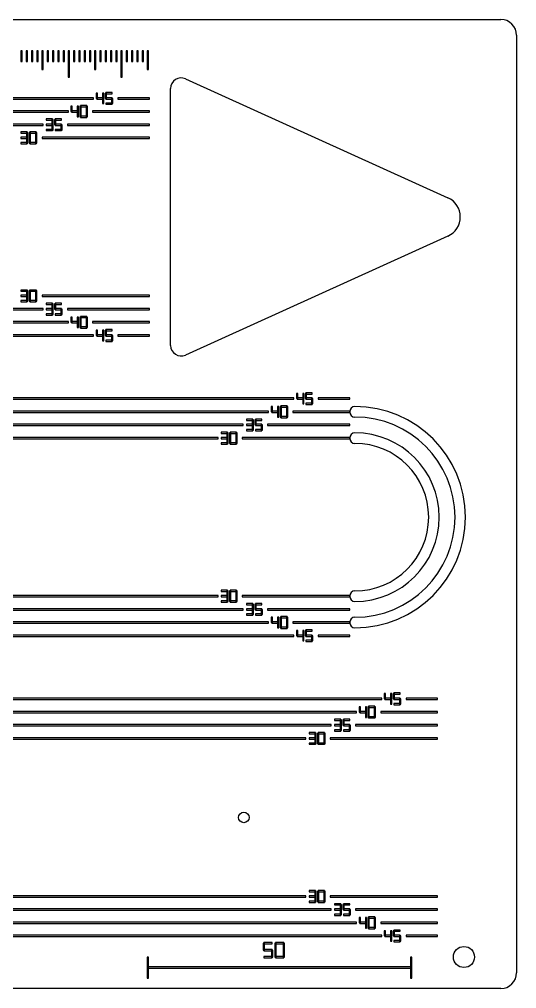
# Model space of a CAD drawing. Header units: millimetres. Extents: x 0 to 215, y 0 to 184.
# Drawn here: x 120.6 to 215, y 0 to 184 of the extents above; entities that cross this region are included whole.
import ezdxf

# ---------------------------------------------------------------- set-up
doc = ezdxf.new("R2010")
doc.units = ezdxf.units.MM
doc.layers.add('GRAVIROVANI', color=5, linetype='CONTINUOUS')
doc.layers.add('REZ', color=1, linetype='CONTINUOUS')

msp = doc.modelspace()

# ---------------------------------------------------------------- linework, layer by layer
at = {"layer": 'GRAVIROVANI'}
for points in [[(120.875, 178), (120.875, 176), (121.125, 176), (121.125, 178)], [(121.875, 178), (121.875, 176), (122.125, 176), (122.125, 178)], [(122.875, 178), (122.875, 176), (123.125, 176), (123.125, 178)], [(123.875, 178), (123.875, 176), (124.125, 176), (124.125, 178)], [(124.875, 178), (124.875, 174.5), (125.125, 174.5), (125.125, 178)], [(125.875, 178), (125.875, 176), (126.125, 176), (126.125, 178)], [(126.875, 178), (126.875, 176), (127.125, 176), (127.125, 178)], [(127.875, 178), (127.875, 176), (128.125, 176), (128.125, 178)], [(128.875, 178), (128.875, 176), (129.125, 176), (129.125, 178)], [(129.875, 178), (129.875, 173), (130.125, 173), (130.125, 178)], [(130.875, 178), (130.875, 176), (131.125, 176), (131.125, 178)], [(131.875, 178), (131.875, 176), (132.125, 176), (132.125, 178)], [(132.875, 178), (132.875, 176), (133.125, 176), (133.125, 178)], [(133.875, 178), (133.875, 176), (134.125, 176), (134.125, 178)], [(134.875, 178), (134.875, 174.5), (135.125, 174.5), (135.125, 178)], [(135.875, 178), (135.875, 176), (136.125, 176), (136.125, 178)], [(136.875, 178), (136.875, 176), (137.125, 176), (137.125, 178)], [(137.875, 178), (137.875, 176), (138.125, 176), (138.125, 178)], [(138.875, 178), (138.875, 176), (139.125, 176), (139.125, 178)], [(139.875, 178), (139.875, 173), (140.125, 173), (140.125, 178)], [(140.875, 178), (140.875, 176), (141.125, 176), (141.125, 178)], [(141.875, 178), (141.875, 176), (142.125, 176), (142.125, 178)], [(142.875, 178), (142.875, 176), (143.125, 176), (143.125, 178)], [(143.875, 178), (143.875, 176), (144.125, 176), (144.125, 178)], [(144.875, 178), (144.875, 174.5), (145.125, 174.5), (145.125, 178)], [(135.162, 170), (135.162, 169), (135.412, 169), (135.412, 170)], [(136.362, 170), (136.362, 169), (136.612, 169), (136.612, 170)], [(136.862, 170), (136.862, 169), (137.112, 169), (137.112, 170)], [(136.987, 169.875), (138.187, 169.875), (138.187, 170.125), (136.987, 170.125)], [(39, 168.875), (134.687, 168.875), (134.687, 169.125), (39, 169.125)], [(130.362, 167.5), (130.362, 166.5), (130.612, 166.5), (130.612, 167.5)], [(131.562, 167.5), (131.562, 166.5), (131.812, 166.5), (131.812, 167.5)], [(132.062, 167.5), (132.062, 166.5), (132.312, 166.5), (132.312, 167.5)], [(132.187, 167.375), (133.387, 167.375), (133.387, 167.625), (132.187, 167.625)], [(133.262, 167.5), (133.262, 166.5), (133.512, 166.5), (133.512, 167.5)], [(135.287, 168.875), (136.487, 168.875), (136.487, 169.125), (135.287, 169.125)], [(136.362, 169), (136.362, 168), (136.612, 168), (136.612, 169)], [(136.987, 168.875), (138.187, 168.875), (138.187, 169.125), (136.987, 169.125)], [(136.987, 167.875), (138.187, 167.875), (138.187, 168.125), (136.987, 168.125)], [(138.062, 169), (138.062, 168), (138.312, 168), (138.312, 169)], [(139.287, 168.875), (145.287, 168.875), (145.287, 169.125), (139.287, 169.125)], [(39, 166.375), (129.887, 166.375), (129.887, 166.625), (39, 166.625)], [(130.487, 166.375), (131.687, 166.375), (131.687, 166.625), (130.487, 166.625)], [(131.562, 166.5), (131.562, 165.5), (131.812, 165.5), (131.812, 166.5)], [(132.062, 166.5), (132.062, 165.5), (132.312, 165.5), (132.312, 166.5)], [(132.187, 165.375), (133.387, 165.375), (133.387, 165.625), (132.187, 165.625)], [(133.262, 166.5), (133.262, 165.5), (133.512, 165.5), (133.512, 166.5)], [(134.487, 166.375), (145.287, 166.375), (145.287, 166.625), (134.487, 166.625)], [(39, 163.875), (125.087, 163.875), (125.087, 164.125), (39, 164.125)], [(125.687, 164.875), (126.887, 164.875), (126.887, 165.125), (125.687, 165.125)], [(125.687, 163.875), (126.887, 163.875), (126.887, 164.125), (125.687, 164.125)], [(126.762, 165), (126.762, 164), (127.012, 164), (127.012, 165)], [(126.762, 164), (126.762, 163), (127.012, 163), (127.012, 164)], [(127.262, 165), (127.262, 164), (127.512, 164), (127.512, 165)], [(127.387, 164.875), (128.587, 164.875), (128.587, 165.125), (127.387, 165.125)], [(127.387, 163.875), (128.587, 163.875), (128.587, 164.125), (127.387, 164.125)], [(128.462, 164), (128.462, 163), (128.712, 163), (128.712, 164)], [(129.687, 163.875), (145.287, 163.875), (145.287, 164.125), (129.687, 164.125)], [(120.887, 162.375), (122.087, 162.375), (122.087, 162.625), (120.887, 162.625)], [(121.962, 162.5), (121.962, 161.5), (122.212, 161.5), (122.212, 162.5)], [(122.462, 162.5), (122.462, 161.5), (122.712, 161.5), (122.712, 162.5)], [(122.587, 162.375), (123.787, 162.375), (123.787, 162.625), (122.587, 162.625)], [(123.662, 162.5), (123.662, 161.5), (123.912, 161.5), (123.912, 162.5)], [(125.687, 162.875), (126.887, 162.875), (126.887, 163.125), (125.687, 163.125)], [(127.387, 162.875), (128.587, 162.875), (128.587, 163.125), (127.387, 163.125)], [(120.887, 161.375), (122.087, 161.375), (122.087, 161.625), (120.887, 161.625)], [(120.887, 160.375), (122.087, 160.375), (122.087, 160.625), (120.887, 160.625)], [(121.962, 161.5), (121.962, 160.5), (122.212, 160.5), (122.212, 161.5)], [(122.462, 161.5), (122.462, 160.5), (122.712, 160.5), (122.712, 161.5)], [(122.587, 160.375), (123.787, 160.375), (123.787, 160.625), (122.587, 160.625)], [(123.662, 161.5), (123.662, 160.5), (123.912, 160.5), (123.912, 161.5)], [(124.887, 161.375), (145.287, 161.375), (145.287, 161.625), (124.887, 161.625)], [(120.887, 132.375), (122.087, 132.375), (122.087, 132.625), (120.887, 132.625)], [(121.962, 132.5), (121.962, 131.5), (122.212, 131.5), (122.212, 132.5)], [(122.462, 132.5), (122.462, 131.5), (122.712, 131.5), (122.712, 132.5)], [(122.587, 132.375), (123.787, 132.375), (123.787, 132.625), (122.587, 132.625)], [(123.662, 132.5), (123.662, 131.5), (123.912, 131.5), (123.912, 132.5)], [(120.887, 131.375), (122.087, 131.375), (122.087, 131.625), (120.887, 131.625)], [(121.962, 131.5), (121.962, 130.5), (122.212, 130.5), (122.212, 131.5)], [(122.462, 131.5), (122.462, 130.5), (122.712, 130.5), (122.712, 131.5)], [(123.662, 131.5), (123.662, 130.5), (123.912, 130.5), (123.912, 131.5)], [(124.887, 131.375), (145.287, 131.375), (145.287, 131.625), (124.887, 131.625)], [(39, 128.875), (125.087, 128.875), (125.087, 129.125), (39, 129.125)], [(120.887, 130.375), (122.087, 130.375), (122.087, 130.625), (120.887, 130.625)], [(122.587, 130.375), (123.787, 130.375), (123.787, 130.625), (122.587, 130.625)], [(125.687, 129.875), (126.887, 129.875), (126.887, 130.125), (125.687, 130.125)], [(125.687, 128.875), (126.887, 128.875), (126.887, 129.125), (125.687, 129.125)], [(126.762, 130), (126.762, 129), (127.012, 129), (127.012, 130)], [(126.762, 129), (126.762, 128), (127.012, 128), (127.012, 129)], [(127.262, 130), (127.262, 129), (127.512, 129), (127.512, 130)], [(127.387, 129.875), (128.587, 129.875), (128.587, 130.125), (127.387, 130.125)], [(127.387, 128.875), (128.587, 128.875), (128.587, 129.125), (127.387, 129.125)], [(128.462, 129), (128.462, 128), (128.712, 128), (128.712, 129)], [(129.687, 128.875), (145.287, 128.875), (145.287, 129.125), (129.687, 129.125)], [(125.687, 127.875), (126.887, 127.875), (126.887, 128.125), (125.687, 128.125)], [(127.387, 127.875), (128.587, 127.875), (128.587, 128.125), (127.387, 128.125)], [(130.362, 127.5), (130.362, 126.5), (130.612, 126.5), (130.612, 127.5)], [(131.562, 127.5), (131.562, 126.5), (131.812, 126.5), (131.812, 127.5)], [(132.062, 127.5), (132.062, 126.5), (132.312, 126.5), (132.312, 127.5)], [(132.187, 127.375), (133.387, 127.375), (133.387, 127.625), (132.187, 127.625)], [(133.262, 127.5), (133.262, 126.5), (133.512, 126.5), (133.512, 127.5)], [(39, 126.375), (129.887, 126.375), (129.887, 126.625), (39, 126.625)], [(130.487, 126.375), (131.687, 126.375), (131.687, 126.625), (130.487, 126.625)], [(131.562, 126.5), (131.562, 125.5), (131.812, 125.5), (131.812, 126.5)], [(132.062, 126.5), (132.062, 125.5), (132.312, 125.5), (132.312, 126.5)], [(132.187, 125.375), (133.387, 125.375), (133.387, 125.625), (132.187, 125.625)], [(133.262, 126.5), (133.262, 125.5), (133.512, 125.5), (133.512, 126.5)], [(134.487, 126.375), (145.287, 126.375), (145.287, 126.625), (134.487, 126.625)], [(136.987, 124.875), (138.187, 124.875), (138.187, 125.125), (136.987, 125.125)], [(39, 123.875), (134.687, 123.875), (134.687, 124.125), (39, 124.125)], [(135.162, 125), (135.162, 124), (135.412, 124), (135.412, 125)], [(135.287, 123.875), (136.487, 123.875), (136.487, 124.125), (135.287, 124.125)], [(136.362, 125), (136.362, 124), (136.612, 124), (136.612, 125)], [(136.362, 124), (136.362, 123), (136.612, 123), (136.612, 124)], [(136.862, 125), (136.862, 124), (137.112, 124), (137.112, 125)], [(136.987, 123.875), (138.187, 123.875), (138.187, 124.125), (136.987, 124.125)], [(138.062, 124), (138.062, 123), (138.312, 123), (138.312, 124)], [(139.287, 123.875), (145.287, 123.875), (145.287, 124.125), (139.287, 124.125)], [(136.987, 122.875), (138.187, 122.875), (138.187, 123.125), (136.987, 123.125)], [(173.175, 113), (173.175, 112), (173.425, 112), (173.425, 113)], [(174.375, 113), (174.375, 112), (174.625, 112), (174.625, 113)], [(174.875, 113), (174.875, 112), (175.125, 112), (175.125, 113)], [(175, 112.875), (176.2, 112.875), (176.2, 113.125), (175, 113.125)], [(39, 111.875), (172.7, 111.875), (172.7, 112.125), (39, 112.125)], [(168.375, 110.5), (168.375, 109.5), (168.625, 109.5), (168.625, 110.5)], [(169.575, 110.5), (169.575, 109.5), (169.825, 109.5), (169.825, 110.5)], [(170.075, 110.5), (170.075, 109.5), (170.325, 109.5), (170.325, 110.5)], [(170.2, 110.375), (171.4, 110.375), (171.4, 110.625), (170.2, 110.625)], [(171.275, 110.5), (171.275, 109.5), (171.525, 109.5), (171.525, 110.5)], [(173.3, 111.875), (174.5, 111.875), (174.5, 112.125), (173.3, 112.125)], [(174.375, 112), (174.375, 111), (174.625, 111), (174.625, 112)], [(175, 111.875), (176.2, 111.875), (176.2, 112.125), (175, 112.125)], [(175, 110.875), (176.2, 110.875), (176.2, 111.125), (175, 111.125)], [(176.075, 112), (176.075, 111), (176.325, 111), (176.325, 112)], [(177.3, 111.875), (183.3, 111.875), (183.3, 112.125), (177.3, 112.125)], [(39, 109.375), (167.9, 109.375), (167.9, 109.625), (39, 109.625)], [(168.5, 109.375), (169.7, 109.375), (169.7, 109.625), (168.5, 109.625)], [(169.575, 109.5), (169.575, 108.5), (169.825, 108.5), (169.825, 109.5)], [(170.075, 109.5), (170.075, 108.5), (170.325, 108.5), (170.325, 109.5)], [(170.2, 108.375), (171.4, 108.375), (171.4, 108.625), (170.2, 108.625)], [(171.275, 109.5), (171.275, 108.5), (171.525, 108.5), (171.525, 109.5)], [(172.5, 109.375), (183.3, 109.375), (183.3, 109.625), (172.5, 109.625)], [(39, 106.875), (163.1, 106.875), (163.1, 107.125), (39, 107.125)], [(163.7, 107.875), (164.9, 107.875), (164.9, 108.125), (163.7, 108.125)], [(163.7, 106.875), (164.9, 106.875), (164.9, 107.125), (163.7, 107.125)], [(164.775, 108), (164.775, 107), (165.025, 107), (165.025, 108)], [(164.775, 107), (164.775, 106), (165.025, 106), (165.025, 107)], [(165.275, 108), (165.275, 107), (165.525, 107), (165.525, 108)], [(165.4, 107.875), (166.6, 107.875), (166.6, 108.125), (165.4, 108.125)], [(165.4, 106.875), (166.6, 106.875), (166.6, 107.125), (165.4, 107.125)], [(166.475, 107), (166.475, 106), (166.725, 106), (166.725, 107)], [(167.7, 106.875), (183.3, 106.875), (183.3, 107.125), (167.7, 107.125)], [(158.9, 105.375), (160.1, 105.375), (160.1, 105.625), (158.9, 105.625)], [(159.975, 105.5), (159.975, 104.5), (160.225, 104.5), (160.225, 105.5)], [(160.475, 105.5), (160.475, 104.5), (160.725, 104.5), (160.725, 105.5)], [(160.6, 105.375), (161.8, 105.375), (161.8, 105.625), (160.6, 105.625)], [(161.675, 105.5), (161.675, 104.5), (161.925, 104.5), (161.925, 105.5)], [(163.7, 105.875), (164.9, 105.875), (164.9, 106.125), (163.7, 106.125)], [(165.4, 105.875), (166.6, 105.875), (166.6, 106.125), (165.4, 106.125)], [(39, 104.375), (158.3, 104.375), (158.3, 104.625), (39, 104.625)], [(158.9, 104.375), (160.1, 104.375), (160.1, 104.625), (158.9, 104.625)], [(158.9, 103.375), (160.1, 103.375), (160.1, 103.625), (158.9, 103.625)], [(159.975, 104.5), (159.975, 103.5), (160.225, 103.5), (160.225, 104.5)], [(160.475, 104.5), (160.475, 103.5), (160.725, 103.5), (160.725, 104.5)], [(160.6, 103.375), (161.8, 103.375), (161.8, 103.625), (160.6, 103.625)], [(161.675, 104.5), (161.675, 103.5), (161.925, 103.5), (161.925, 104.5)], [(162.9, 104.375), (183.3, 104.375), (183.3, 104.625), (162.9, 104.625)], [(158.9, 75.375), (160.1, 75.375), (160.1, 75.625), (158.9, 75.625)], [(159.975, 75.5), (159.975, 74.5), (160.225, 74.5), (160.225, 75.5)], [(160.475, 75.5), (160.475, 74.5), (160.725, 74.5), (160.725, 75.5)], [(160.6, 75.375), (161.8, 75.375), (161.8, 75.625), (160.6, 75.625)], [(161.675, 75.5), (161.675, 74.5), (161.925, 74.5), (161.925, 75.5)], [(39, 74.375), (158.3, 74.375), (158.3, 74.625), (39, 74.625)], [(158.9, 74.375), (160.1, 74.375), (160.1, 74.625), (158.9, 74.625)], [(158.9, 73.375), (160.1, 73.375), (160.1, 73.625), (158.9, 73.625)], [(159.975, 74.5), (159.975, 73.5), (160.225, 73.5), (160.225, 74.5)], [(160.475, 74.5), (160.475, 73.5), (160.725, 73.5), (160.725, 74.5)], [(160.6, 73.375), (161.8, 73.375), (161.8, 73.625), (160.6, 73.625)], [(161.675, 74.5), (161.675, 73.5), (161.925, 73.5), (161.925, 74.5)], [(162.9, 74.375), (183.3, 74.375), (183.3, 74.625), (162.9, 74.625)], [(39, 71.875), (163.1, 71.875), (163.1, 72.125), (39, 72.125)], [(163.7, 72.875), (164.9, 72.875), (164.9, 73.125), (163.7, 73.125)], [(163.7, 71.875), (164.9, 71.875), (164.9, 72.125), (163.7, 72.125)], [(164.775, 73), (164.775, 72), (165.025, 72), (165.025, 73)], [(164.775, 72), (164.775, 71), (165.025, 71), (165.025, 72)], [(165.275, 73), (165.275, 72), (165.525, 72), (165.525, 73)], [(165.4, 72.875), (166.6, 72.875), (166.6, 73.125), (165.4, 73.125)], [(165.4, 71.875), (166.6, 71.875), (166.6, 72.125), (165.4, 72.125)], [(166.475, 72), (166.475, 71), (166.725, 71), (166.725, 72)], [(167.7, 71.875), (183.3, 71.875), (183.3, 72.125), (167.7, 72.125)], [(163.7, 70.875), (164.9, 70.875), (164.9, 71.125), (163.7, 71.125)], [(165.4, 70.875), (166.6, 70.875), (166.6, 71.125), (165.4, 71.125)], [(168.375, 70.5), (168.375, 69.5), (168.625, 69.5), (168.625, 70.5)], [(169.575, 70.5), (169.575, 69.5), (169.825, 69.5), (169.825, 70.5)], [(170.075, 70.5), (170.075, 69.5), (170.325, 69.5), (170.325, 70.5)], [(170.2, 70.375), (171.4, 70.375), (171.4, 70.625), (170.2, 70.625)], [(171.275, 70.5), (171.275, 69.5), (171.525, 69.5), (171.525, 70.5)], [(39, 69.375), (167.9, 69.375), (167.9, 69.625), (39, 69.625)], [(168.5, 69.375), (169.7, 69.375), (169.7, 69.625), (168.5, 69.625)], [(169.575, 69.5), (169.575, 68.5), (169.825, 68.5), (169.825, 69.5)], [(170.075, 69.5), (170.075, 68.5), (170.325, 68.5), (170.325, 69.5)], [(170.2, 68.375), (171.4, 68.375), (171.4, 68.625), (170.2, 68.625)], [(171.275, 69.5), (171.275, 68.5), (171.525, 68.5), (171.525, 69.5)], [(172.5, 69.375), (183.3, 69.375), (183.3, 69.625), (172.5, 69.625)], [(175, 67.875), (176.2, 67.875), (176.2, 68.125), (175, 68.125)], [(39, 66.875), (172.7, 66.875), (172.7, 67.125), (39, 67.125)], [(173.175, 68), (173.175, 67), (173.425, 67), (173.425, 68)], [(173.3, 66.875), (174.5, 66.875), (174.5, 67.125), (173.3, 67.125)], [(174.375, 68), (174.375, 67), (174.625, 67), (174.625, 68)], [(174.375, 67), (174.375, 66), (174.625, 66), (174.625, 67)], [(174.875, 68), (174.875, 67), (175.125, 67), (175.125, 68)], [(175, 66.875), (176.2, 66.875), (176.2, 67.125), (175, 67.125)], [(176.075, 67), (176.075, 66), (176.325, 66), (176.325, 67)], [(177.3, 66.875), (183.3, 66.875), (183.3, 67.125), (177.3, 67.125)], [(175, 65.875), (176.2, 65.875), (176.2, 66.125), (175, 66.125)], [(189.875, 56), (189.875, 55), (190.125, 55), (190.125, 56)], [(191.075, 56), (191.075, 55), (191.325, 55), (191.325, 56)], [(191.575, 56), (191.575, 55), (191.825, 55), (191.825, 56)], [(191.7, 55.875), (192.9, 55.875), (192.9, 56.125), (191.7, 56.125)], [(39, 54.875), (189.4, 54.875), (189.4, 55.125), (39, 55.125)], [(185.075, 53.5), (185.075, 52.5), (185.325, 52.5), (185.325, 53.5)], [(186.275, 53.5), (186.275, 52.5), (186.525, 52.5), (186.525, 53.5)], [(186.775, 53.5), (186.775, 52.5), (187.025, 52.5), (187.025, 53.5)], [(186.9, 53.375), (188.1, 53.375), (188.1, 53.625), (186.9, 53.625)], [(187.975, 53.5), (187.975, 52.5), (188.225, 52.5), (188.225, 53.5)], [(190, 54.875), (191.2, 54.875), (191.2, 55.125), (190, 55.125)], [(191.075, 55), (191.075, 54), (191.325, 54), (191.325, 55)], [(191.7, 54.875), (192.9, 54.875), (192.9, 55.125), (191.7, 55.125)], [(191.7, 53.875), (192.9, 53.875), (192.9, 54.125), (191.7, 54.125)], [(192.775, 55), (192.775, 54), (193.025, 54), (193.025, 55)], [(194, 54.875), (200, 54.875), (200, 55.125), (194, 55.125)], [(39, 52.375), (184.6, 52.375), (184.6, 52.625), (39, 52.625)], [(185.2, 52.375), (186.4, 52.375), (186.4, 52.625), (185.2, 52.625)], [(186.275, 52.5), (186.275, 51.5), (186.525, 51.5), (186.525, 52.5)], [(186.775, 52.5), (186.775, 51.5), (187.025, 51.5), (187.025, 52.5)], [(186.9, 51.375), (188.1, 51.375), (188.1, 51.625), (186.9, 51.625)], [(187.975, 52.5), (187.975, 51.5), (188.225, 51.5), (188.225, 52.5)], [(189.2, 52.375), (200, 52.375), (200, 52.625), (189.2, 52.625)], [(39, 49.875), (179.8, 49.875), (179.8, 50.125), (39, 50.125)], [(180.4, 50.875), (181.6, 50.875), (181.6, 51.125), (180.4, 51.125)], [(180.4, 49.875), (181.6, 49.875), (181.6, 50.125), (180.4, 50.125)], [(181.475, 51), (181.475, 50), (181.725, 50), (181.725, 51)], [(181.475, 50), (181.475, 49), (181.725, 49), (181.725, 50)], [(181.975, 51), (181.975, 50), (182.225, 50), (182.225, 51)], [(182.1, 50.875), (183.3, 50.875), (183.3, 51.125), (182.1, 51.125)], [(182.1, 49.875), (183.3, 49.875), (183.3, 50.125), (182.1, 50.125)], [(183.175, 50), (183.175, 49), (183.425, 49), (183.425, 50)], [(184.4, 49.875), (200, 49.875), (200, 50.125), (184.4, 50.125)], [(175.6, 48.375), (176.8, 48.375), (176.8, 48.625), (175.6, 48.625)], [(176.675, 48.5), (176.675, 47.5), (176.925, 47.5), (176.925, 48.5)], [(177.175, 48.5), (177.175, 47.5), (177.425, 47.5), (177.425, 48.5)], [(177.3, 48.375), (178.5, 48.375), (178.5, 48.625), (177.3, 48.625)], [(178.375, 48.5), (178.375, 47.5), (178.625, 47.5), (178.625, 48.5)], [(180.4, 48.875), (181.6, 48.875), (181.6, 49.125), (180.4, 49.125)], [(182.1, 48.875), (183.3, 48.875), (183.3, 49.125), (182.1, 49.125)], [(39, 47.375), (175, 47.375), (175, 47.625), (39, 47.625)], [(175.6, 47.375), (176.8, 47.375), (176.8, 47.625), (175.6, 47.625)], [(175.6, 46.375), (176.8, 46.375), (176.8, 46.625), (175.6, 46.625)], [(176.675, 47.5), (176.675, 46.5), (176.925, 46.5), (176.925, 47.5)], [(177.175, 47.5), (177.175, 46.5), (177.425, 46.5), (177.425, 47.5)], [(177.3, 46.375), (178.5, 46.375), (178.5, 46.625), (177.3, 46.625)], [(178.375, 47.5), (178.375, 46.5), (178.625, 46.5), (178.625, 47.5)], [(179.6, 47.375), (200, 47.375), (200, 47.625), (179.6, 47.625)], [(175.6, 18.375), (176.8, 18.375), (176.8, 18.625), (175.6, 18.625)], [(176.675, 18.5), (176.675, 17.5), (176.925, 17.5), (176.925, 18.5)], [(177.175, 18.5), (177.175, 17.5), (177.425, 17.5), (177.425, 18.5)], [(177.3, 18.375), (178.5, 18.375), (178.5, 18.625), (177.3, 18.625)], [(178.375, 18.5), (178.375, 17.5), (178.625, 17.5), (178.625, 18.5)], [(39, 17.375), (175, 17.375), (175, 17.625), (39, 17.625)], [(175.6, 17.375), (176.8, 17.375), (176.8, 17.625), (175.6, 17.625)], [(175.6, 16.375), (176.8, 16.375), (176.8, 16.625), (175.6, 16.625)], [(176.675, 17.5), (176.675, 16.5), (176.925, 16.5), (176.925, 17.5)], [(177.175, 17.5), (177.175, 16.5), (177.425, 16.5), (177.425, 17.5)], [(177.3, 16.375), (178.5, 16.375), (178.5, 16.625), (177.3, 16.625)], [(178.375, 17.5), (178.375, 16.5), (178.625, 16.5), (178.625, 17.5)], [(179.6, 17.375), (200, 17.375), (200, 17.625), (179.6, 17.625)], [(39, 14.875), (179.8, 14.875), (179.8, 15.125), (39, 15.125)], [(180.4, 15.875), (181.6, 15.875), (181.6, 16.125), (180.4, 16.125)], [(180.4, 14.875), (181.6, 14.875), (181.6, 15.125), (180.4, 15.125)], [(181.475, 16), (181.475, 15), (181.725, 15), (181.725, 16)], [(181.475, 15), (181.475, 14), (181.725, 14), (181.725, 15)], [(181.975, 16), (181.975, 15), (182.225, 15), (182.225, 16)], [(182.1, 15.875), (183.3, 15.875), (183.3, 16.125), (182.1, 16.125)], [(182.1, 14.875), (183.3, 14.875), (183.3, 15.125), (182.1, 15.125)], [(183.175, 15), (183.175, 14), (183.425, 14), (183.425, 15)], [(184.4, 14.875), (200, 14.875), (200, 15.125), (184.4, 15.125)], [(180.4, 13.875), (181.6, 13.875), (181.6, 14.125), (180.4, 14.125)], [(182.1, 13.875), (183.3, 13.875), (183.3, 14.125), (182.1, 14.125)], [(185.075, 13.5), (185.075, 12.5), (185.325, 12.5), (185.325, 13.5)], [(186.275, 13.5), (186.275, 12.5), (186.525, 12.5), (186.525, 13.5)], [(186.775, 13.5), (186.775, 12.5), (187.025, 12.5), (187.025, 13.5)], [(186.9, 13.375), (188.1, 13.375), (188.1, 13.625), (186.9, 13.625)], [(187.975, 13.5), (187.975, 12.5), (188.225, 12.5), (188.225, 13.5)], [(39, 12.375), (184.6, 12.375), (184.6, 12.625), (39, 12.625)], [(185.2, 12.375), (186.4, 12.375), (186.4, 12.625), (185.2, 12.625)], [(186.275, 12.5), (186.275, 11.5), (186.525, 11.5), (186.525, 12.5)], [(186.775, 12.5), (186.775, 11.5), (187.025, 11.5), (187.025, 12.5)], [(186.9, 11.375), (188.1, 11.375), (188.1, 11.625), (186.9, 11.625)], [(187.975, 12.5), (187.975, 11.5), (188.225, 11.5), (188.225, 12.5)], [(189.2, 12.375), (200, 12.375), (200, 12.625), (189.2, 12.625)], [(191.7, 10.875), (192.9, 10.875), (192.9, 11.125), (191.7, 11.125)], [(39, 9.875), (189.4, 9.875), (189.4, 10.125), (39, 10.125)], [(189.875, 11), (189.875, 10), (190.125, 10), (190.125, 11)], [(190, 9.875), (191.2, 9.875), (191.2, 10.125), (190, 10.125)], [(191.075, 11), (191.075, 10), (191.325, 10), (191.325, 11)], [(191.075, 10), (191.075, 9), (191.325, 9), (191.325, 10)], [(191.575, 11), (191.575, 10), (191.825, 10), (191.825, 11)], [(191.7, 9.875), (192.9, 9.875), (192.9, 10.125), (191.7, 10.125)], [(192.775, 10), (192.775, 9), (193.025, 9), (193.025, 10)], [(194, 9.875), (200, 9.875), (200, 10.125), (194, 10.125)], [(166.875, 8.6), (166.875, 7.3), (167.125, 7.3), (167.125, 8.6)], [(167, 8.475), (168.56, 8.475), (168.56, 8.725), (167, 8.725)], [(167, 7.175), (168.56, 7.175), (168.56, 7.425), (167, 7.425)], [(169.085, 8.6), (169.085, 7.3), (169.335, 7.3), (169.335, 8.6)], [(169.21, 8.475), (170.77, 8.475), (170.77, 8.725), (169.21, 8.725)], [(170.645, 8.6), (170.645, 7.3), (170.895, 7.3), (170.895, 8.6)], [(191.7, 8.875), (192.9, 8.875), (192.9, 9.125), (191.7, 9.125)], [(144.875, 6), (144.875, 2), (145.125, 2), (145.125, 6)], [(167, 5.875), (168.56, 5.875), (168.56, 6.125), (167, 6.125)], [(168.435, 7.3), (168.435, 6), (168.685, 6), (168.685, 7.3)], [(169.085, 7.3), (169.085, 6), (169.335, 6), (169.335, 7.3)], [(169.21, 5.875), (170.77, 5.875), (170.77, 6.125), (169.21, 6.125)], [(170.645, 7.3), (170.645, 6), (170.895, 6), (170.895, 7.3)], [(194.875, 6), (194.875, 2), (195.125, 2), (195.125, 6)], [(145, 3.875), (195, 3.875), (195, 4.125), (145, 4.125)]]:
    msp.add_lwpolyline(points, close=True, dxfattribs=at)
at = {"layer": 'REZ'}
for p, q in [((5, 184), (212, 184)), ((215, 181), (215, 3)), ((152.113, 172.72), (201.951, 150.144)), ((149.287, 122.102), (149.287, 170.898)), ((201.951, 142.856), (152.113, 120.28)), ((212, 0), (3, 0))]:
    msp.add_line(p, q, dxfattribs=at)
for centre, radius in [((163.2, 32.5), 1), ((205, 6), 2)]:
    msp.add_circle(centre, radius, dxfattribs=at)
for centre, radius, start, end in [((212, 181), 3, 0, 90), ((151.287, 170.899), 2, 65.6066, 180.0154), ((200.301, 146.5), 4, 294.3561, 65.6439), ((151.287, 122.102), 2, 179.9846, 294.3934), ((184.3, 109.5), 1, 90, 270), ((184.3, 89.5), 21, 270, 90), ((184.3, 89.5), 19, 270, 90), ((184.3, 104.5), 1, 90, 270), ((184.3, 89.5), 16, 270, 90), ((184.3, 89.5), 14, 270, 90), ((184.3, 74.5), 1, 90, 270), ((184.3, 69.5), 1, 90, 270), ((212, 3), 3, 270, 0)]:
    msp.add_arc(centre, radius, start, end, dxfattribs=at)

doc.saveas('drawing.dxf')
